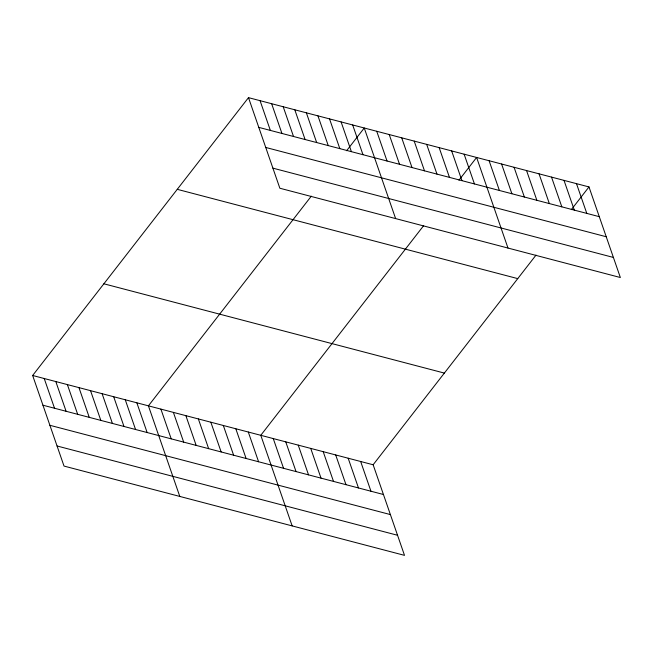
<?xml version="1.0" encoding="UTF-8"?>
<svg xmlns="http://www.w3.org/2000/svg" width="653" height="653" viewBox="0 0 653 653"><rect width="100%" height="100%" fill="white"/><g stroke="black" fill="none" stroke-linecap="round" stroke-linejoin="round"><path stroke-width="0.98" d="M32.65 375.483L373.141 464.765L404.509 555.36L64.018 466.071L32.65 375.483L248.491 97.64L588.982 186.929L620.35 277.517L279.859 188.235L248.491 97.64M311.293 196.178L148.419 405.839L179.787 496.427M346.604 150.729L364.252 128.004L395.628 218.592M423.658 225.644L260.784 435.298L292.152 525.894M458.961 180.187L476.617 157.463L507.985 248.058M373.141 464.765L536.015 255.103M571.326 209.654L588.982 186.929M258.784 127.376L599.274 216.665M265.738 147.456L606.229 236.745M272.905 168.148L613.396 257.437M177.265 189.329L517.756 278.619M103.876 283.794L444.366 373.083M42.943 405.211L383.442 494.501M49.897 425.299L390.396 514.58M57.064 445.991L397.555 535.272M576.493 183.656L586.794 213.392M564.012 180.383L574.305 210.119M551.524 177.11L561.825 206.838M539.043 173.837L549.336 203.565M526.555 170.564L536.856 200.291M514.074 167.29L524.367 197.018M501.586 164.009L511.887 193.745M489.105 160.736L499.398 190.472M464.136 154.19L474.429 183.926M451.647 150.916L461.94 180.652M439.167 147.643L449.46 177.379M426.678 144.37L436.971 174.106M414.198 141.097L424.491 170.833M401.709 137.824L412.002 167.552M389.229 134.551L399.522 164.278M376.74 131.277L387.033 161.005M352.677 124.968L362.978 154.696M341.103 121.931L351.396 151.659M329.528 118.895L339.821 148.623M317.946 115.859L328.247 145.595M306.371 112.822L316.664 142.558M294.797 109.786L305.09 139.522M283.214 106.749L293.515 136.485M271.64 103.713L281.941 133.449M260.065 100.676L270.358 130.412M360.66 461.491L370.953 491.227M348.171 458.218L358.473 487.954M335.691 454.945L345.984 484.681M323.202 451.672L333.503 481.408M310.722 448.399L321.015 478.127M298.233 445.126L308.526 474.853M285.753 441.852L296.046 471.58M273.264 438.579L283.557 468.307M248.295 432.025L258.588 461.761M235.806 428.752L246.108 458.488M223.326 425.478L233.619 455.214M210.837 422.205L221.138 451.941M198.357 418.932L208.65 448.668M185.868 415.659L196.169 445.395M173.388 412.386L183.681 442.122M160.899 409.113L171.2 438.84M136.844 402.803L147.137 432.531M125.262 399.767L135.563 429.503M113.687 396.73L123.98 426.466M102.113 393.694L112.406 423.43M90.53 390.657L100.831 420.393M78.956 387.621L89.257 417.357M67.381 384.584L77.674 414.32M55.807 381.548L66.1 411.284M44.224 378.52L54.526 408.247"/></g></svg>
